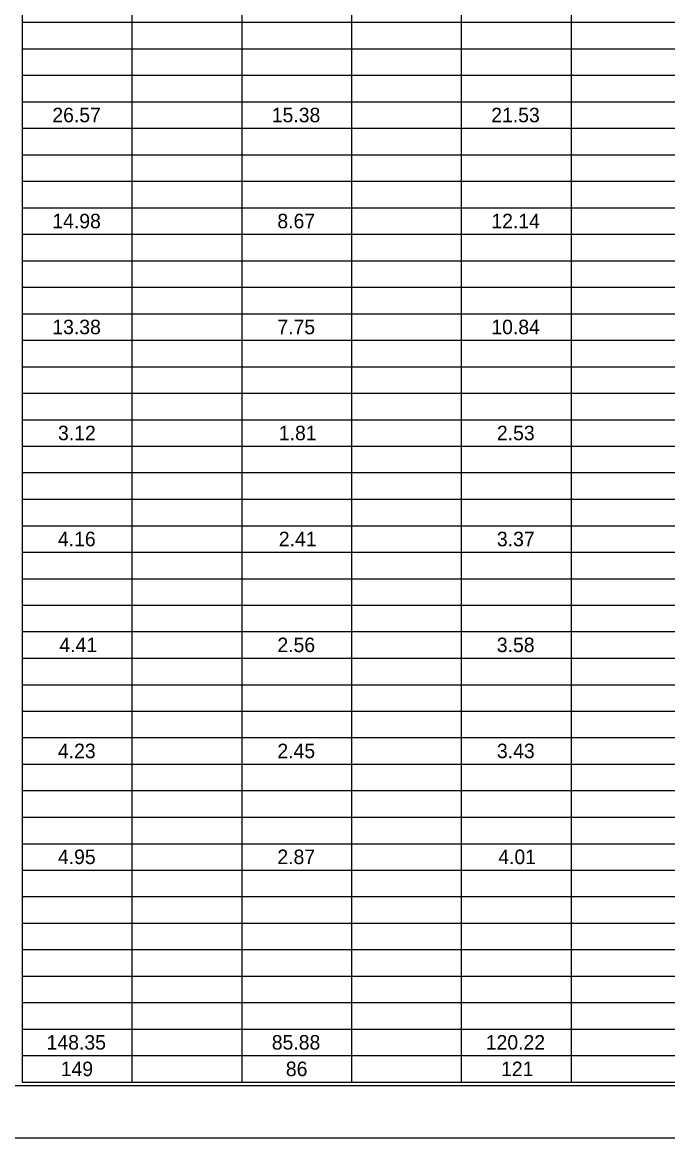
# Model space of a CAD drawing. Extents: x 0 to 34, y 0 to 22.
# Drawn here: x 21.4 to 27.63, y 0 to 10.76 of the extents above; entities that cross this region are included whole.
import ezdxf

# ---------------------------------------------------------------- set-up
doc = ezdxf.new("R2010")
doc.units = 0
for name, color, linetype in [('Default', 7, 'Continuous'), ('SH_Border', 7, 'Continuous'), ('SH_Cut_Line', 7, 'Continuous')]:
    doc.layers.add(name, color=color, linetype=linetype)

msp = doc.modelspace()

# ---------------------------------------------------------------- linework, layer by layer
at = {"layer": 'Default'}
for p, q in [((21.404, 11.274), (21.404, 10.763)), ((22.463, 11.274), (22.463, 10.763)), ((23.523, 11.274), (23.523, 10.763)), ((24.582, 11.274), (24.582, 10.763)), ((25.641, 11.274), (25.641, 10.763)), ((26.7, 11.274), (26.7, 10.763)), ((21.404, 10.763), (22.463, 10.763)), ((21.404, 10.763), (21.404, 10.507)), ((22.463, 10.763), (25.641, 10.763)), ((22.463, 10.763), (22.463, 10.507)), ((23.523, 10.763), (23.523, 10.507)), ((24.582, 10.763), (24.582, 10.507)), ((25.641, 10.763), (27.759, 10.763)), ((25.641, 10.763), (25.641, 10.507)), ((26.7, 10.763), (26.7, 10.507)), ((21.404, 10.507), (22.463, 10.507)), ((21.404, 10.507), (21.404, 10.251)), ((22.463, 10.507), (25.641, 10.507)), ((22.463, 10.507), (22.463, 10.251)), ((23.523, 10.507), (23.523, 10.251)), ((24.582, 10.507), (24.582, 10.251)), ((25.641, 10.507), (27.759, 10.507)), ((25.641, 10.507), (25.641, 10.251)), ((26.7, 10.507), (26.7, 10.251)), ((21.404, 10.251), (22.463, 10.251)), ((21.404, 10.251), (21.404, 9.996)), ((22.463, 10.251), (25.641, 10.251)), ((22.463, 10.251), (22.463, 9.996)), ((23.523, 10.251), (23.523, 9.996)), ((24.582, 10.251), (24.582, 9.996)), ((25.641, 10.251), (27.759, 10.251)), ((25.641, 10.251), (25.641, 9.996)), ((26.7, 10.251), (26.7, 9.996)), ((21.404, 9.996), (22.463, 9.996)), ((21.404, 9.996), (21.404, 9.74)), ((22.463, 9.996), (25.641, 9.996)), ((22.463, 9.996), (22.463, 9.74)), ((23.523, 9.996), (23.523, 9.74)), ((24.582, 9.996), (24.582, 9.74)), ((25.641, 9.996), (27.759, 9.996)), ((25.641, 9.996), (25.641, 9.74)), ((26.7, 9.996), (26.7, 9.74)), ((21.404, 9.74), (22.463, 9.74)), ((21.404, 9.74), (21.404, 9.484)), ((22.463, 9.74), (25.641, 9.74)), ((22.463, 9.74), (22.463, 9.484)), ((23.523, 9.74), (23.523, 9.484)), ((24.582, 9.74), (24.582, 9.484)), ((25.641, 9.74), (27.759, 9.74)), ((25.641, 9.74), (25.641, 9.484)), ((26.7, 9.74), (26.7, 9.484)), ((21.404, 9.484), (22.463, 9.484)), ((21.404, 9.484), (21.404, 9.229)), ((22.463, 9.484), (25.641, 9.484)), ((22.463, 9.484), (22.463, 9.229)), ((23.523, 9.484), (23.523, 9.229)), ((24.582, 9.484), (24.582, 9.229)), ((25.641, 9.484), (27.759, 9.484)), ((25.641, 9.484), (25.641, 9.229)), ((26.7, 9.484), (26.7, 9.229)), ((21.404, 9.229), (22.463, 9.229)), ((21.404, 9.229), (21.404, 8.973)), ((22.463, 9.229), (25.641, 9.229)), ((22.463, 9.229), (22.463, 8.973)), ((23.523, 9.229), (23.523, 8.973)), ((24.582, 9.229), (24.582, 8.973)), ((25.641, 9.229), (27.759, 9.229)), ((25.641, 9.229), (25.641, 8.973)), ((26.7, 9.229), (26.7, 8.973)), ((21.404, 8.973), (22.463, 8.973)), ((21.404, 8.973), (21.404, 8.717)), ((22.463, 8.973), (25.641, 8.973)), ((22.463, 8.973), (22.463, 8.717)), ((23.523, 8.973), (23.523, 8.717)), ((24.582, 8.973), (24.582, 8.717)), ((25.641, 8.973), (27.759, 8.973)), ((25.641, 8.973), (25.641, 8.717)), ((26.7, 8.973), (26.7, 8.717)), ((21.404, 8.717), (22.463, 8.717)), ((21.404, 8.717), (21.404, 8.462)), ((22.463, 8.717), (25.641, 8.717)), ((22.463, 8.717), (22.463, 8.462)), ((23.523, 8.717), (23.523, 8.462)), ((24.582, 8.717), (24.582, 8.462)), ((25.641, 8.717), (27.759, 8.717)), ((25.641, 8.717), (25.641, 8.462)), ((26.7, 8.717), (26.7, 8.462)), ((21.404, 8.462), (22.463, 8.462)), ((21.404, 8.462), (21.404, 8.206)), ((22.463, 8.462), (25.641, 8.462)), ((22.463, 8.462), (22.463, 8.206)), ((23.523, 8.462), (23.523, 8.206)), ((24.582, 8.462), (24.582, 8.206)), ((25.641, 8.462), (27.759, 8.462)), ((25.641, 8.462), (25.641, 8.206)), ((26.7, 8.462), (26.7, 8.206)), ((21.404, 8.206), (22.463, 8.206)), ((21.404, 8.206), (21.404, 7.95)), ((22.463, 8.206), (25.641, 8.206)), ((22.463, 8.206), (22.463, 7.95)), ((23.523, 8.206), (23.523, 7.95)), ((24.582, 8.206), (24.582, 7.95)), ((25.641, 8.206), (27.759, 8.206)), ((25.641, 8.206), (25.641, 7.95)), ((26.7, 8.206), (26.7, 7.95)), ((21.404, 7.95), (22.463, 7.95)), ((21.404, 7.95), (21.404, 7.695)), ((22.463, 7.95), (25.641, 7.95)), ((22.463, 7.95), (22.463, 7.695)), ((23.523, 7.95), (23.523, 7.695)), ((24.582, 7.95), (24.582, 7.695)), ((25.641, 7.95), (27.759, 7.95)), ((25.641, 7.95), (25.641, 7.695)), ((26.7, 7.95), (26.7, 7.695)), ((21.404, 7.695), (22.463, 7.695)), ((21.404, 7.695), (21.404, 7.439)), ((22.463, 7.695), (25.641, 7.695)), ((22.463, 7.695), (22.463, 7.439)), ((23.523, 7.695), (23.523, 7.439)), ((24.582, 7.695), (24.582, 7.439)), ((25.641, 7.695), (27.759, 7.695)), ((25.641, 7.695), (25.641, 7.439)), ((26.7, 7.695), (26.7, 7.439)), ((21.404, 7.439), (22.463, 7.439)), ((21.404, 7.439), (21.404, 7.183)), ((22.463, 7.439), (25.641, 7.439)), ((22.463, 7.439), (22.463, 7.183)), ((23.523, 7.439), (23.523, 7.183)), ((24.582, 7.439), (24.582, 7.183)), ((25.641, 7.439), (27.759, 7.439)), ((25.641, 7.439), (25.641, 7.183)), ((26.7, 7.439), (26.7, 7.183)), ((21.404, 7.183), (22.463, 7.183)), ((21.404, 7.183), (21.404, 6.928)), ((22.463, 7.183), (25.641, 7.183)), ((22.463, 7.183), (22.463, 6.928)), ((23.523, 7.183), (23.523, 6.928)), ((24.582, 7.183), (24.582, 6.928)), ((25.641, 7.183), (27.759, 7.183)), ((25.641, 7.183), (25.641, 6.928)), ((26.7, 7.183), (26.7, 6.928)), ((21.404, 6.928), (22.463, 6.928)), ((21.404, 6.928), (21.404, 6.417)), ((22.463, 6.928), (25.641, 6.928)), ((22.463, 6.928), (22.463, 6.417)), ((23.523, 6.928), (23.523, 6.417)), ((24.582, 6.928), (24.582, 6.417)), ((25.641, 6.928), (27.759, 6.928)), ((25.641, 6.928), (25.641, 6.417)), ((26.7, 6.928), (26.7, 6.417)), ((21.404, 6.672), (22.463, 6.672)), ((22.463, 6.672), (25.641, 6.672)), ((25.641, 6.672), (27.759, 6.672)), ((21.404, 6.417), (22.463, 6.417)), ((21.404, 6.417), (21.404, 6.161)), ((22.463, 6.417), (25.641, 6.417)), ((22.463, 6.417), (22.463, 6.161)), ((23.523, 6.417), (23.523, 6.161)), ((24.582, 6.417), (24.582, 6.161)), ((25.641, 6.417), (27.759, 6.417)), ((25.641, 6.417), (25.641, 6.161)), ((26.7, 6.417), (26.7, 6.161)), ((21.404, 6.161), (22.463, 6.161)), ((21.404, 6.161), (21.404, 5.905)), ((22.463, 6.161), (25.641, 6.161)), ((22.463, 6.161), (22.463, 5.905)), ((23.523, 6.161), (23.523, 5.905)), ((24.582, 6.161), (24.582, 5.905)), ((25.641, 6.161), (27.759, 6.161)), ((25.641, 6.161), (25.641, 5.905)), ((26.7, 6.161), (26.7, 5.905)), ((21.404, 5.905), (22.463, 5.905)), ((21.404, 5.905), (21.404, 5.65)), ((22.463, 5.905), (25.641, 5.905)), ((22.463, 5.905), (22.463, 5.65)), ((23.523, 5.905), (23.523, 5.65)), ((24.582, 5.905), (24.582, 5.65)), ((25.641, 5.905), (27.759, 5.905)), ((25.641, 5.905), (25.641, 5.65)), ((26.7, 5.905), (26.7, 5.65)), ((21.404, 5.65), (22.463, 5.65)), ((21.404, 5.65), (21.404, 5.138)), ((22.463, 5.65), (25.641, 5.65)), ((22.463, 5.65), (22.463, 5.138)), ((23.523, 5.65), (23.523, 5.138)), ((24.582, 5.65), (24.582, 5.138)), ((25.641, 5.65), (27.759, 5.65)), ((25.641, 5.65), (25.641, 5.138)), ((26.7, 5.65), (26.7, 5.138)), ((21.404, 5.394), (22.463, 5.394)), ((22.463, 5.394), (25.641, 5.394)), ((25.641, 5.394), (27.759, 5.394)), ((21.404, 5.138), (22.463, 5.138)), ((21.404, 5.138), (21.404, 4.883)), ((22.463, 5.138), (25.641, 5.138)), ((22.463, 5.138), (22.463, 4.883)), ((23.523, 5.138), (23.523, 4.883)), ((24.582, 5.138), (24.582, 4.883)), ((25.641, 5.138), (27.759, 5.138)), ((25.641, 5.138), (25.641, 4.883)), ((26.7, 5.138), (26.7, 4.883)), ((21.404, 4.883), (22.463, 4.883)), ((21.404, 4.883), (21.404, 4.627)), ((22.463, 4.883), (25.641, 4.883)), ((22.463, 4.883), (22.463, 4.627)), ((23.523, 4.883), (23.523, 4.627)), ((24.582, 4.883), (24.582, 4.627)), ((25.641, 4.883), (27.759, 4.883)), ((25.641, 4.883), (25.641, 4.627)), ((26.7, 4.883), (26.7, 4.627)), ((21.404, 4.627), (22.463, 4.627)), ((21.404, 4.627), (21.404, 4.371)), ((22.463, 4.627), (25.641, 4.627)), ((22.463, 4.627), (22.463, 4.371)), ((23.523, 4.627), (23.523, 4.371)), ((24.582, 4.627), (24.582, 4.371)), ((25.641, 4.627), (27.759, 4.627)), ((25.641, 4.627), (25.641, 4.371)), ((26.7, 4.627), (26.7, 4.371)), ((21.404, 4.371), (22.463, 4.371)), ((21.404, 4.371), (21.404, 3.86)), ((22.463, 4.371), (25.641, 4.371)), ((22.463, 4.371), (22.463, 3.86)), ((23.523, 4.371), (23.523, 3.86)), ((24.582, 4.371), (24.582, 3.86)), ((25.641, 4.371), (27.759, 4.371)), ((25.641, 4.371), (25.641, 3.86)), ((26.7, 4.371), (26.7, 3.86)), ((21.404, 4.116), (22.463, 4.116)), ((22.463, 4.116), (25.641, 4.116)), ((25.641, 4.116), (27.759, 4.116)), ((21.404, 3.86), (22.463, 3.86)), ((21.404, 3.86), (21.404, 3.604)), ((22.463, 3.86), (25.641, 3.86)), ((22.463, 3.86), (22.463, 3.604)), ((23.523, 3.86), (23.523, 3.604)), ((24.582, 3.86), (24.582, 3.604)), ((25.641, 3.86), (27.759, 3.86)), ((25.641, 3.86), (25.641, 3.604)), ((26.7, 3.86), (26.7, 3.604)), ((21.404, 3.604), (22.463, 3.604)), ((21.404, 3.604), (21.404, 3.349)), ((22.463, 3.604), (25.641, 3.604)), ((22.463, 3.604), (22.463, 3.349)), ((23.523, 3.604), (23.523, 3.349)), ((24.582, 3.604), (24.582, 3.349)), ((25.641, 3.604), (27.759, 3.604)), ((25.641, 3.604), (25.641, 3.349)), ((26.7, 3.604), (26.7, 3.349)), ((21.404, 3.349), (22.463, 3.349)), ((21.404, 3.349), (21.404, 3.093)), ((22.463, 3.349), (25.641, 3.349)), ((22.463, 3.349), (22.463, 3.093)), ((23.523, 3.349), (23.523, 3.093)), ((24.582, 3.349), (24.582, 3.093)), ((25.641, 3.349), (27.759, 3.349)), ((25.641, 3.349), (25.641, 3.093)), ((26.7, 3.349), (26.7, 3.093)), ((21.404, 3.093), (22.463, 3.093)), ((21.404, 3.093), (21.404, 2.582)), ((22.463, 3.093), (25.641, 3.093)), ((22.463, 3.093), (22.463, 2.582)), ((23.523, 3.093), (23.523, 2.582)), ((24.582, 3.093), (24.582, 2.582)), ((25.641, 3.093), (27.759, 3.093)), ((25.641, 3.093), (25.641, 2.582)), ((26.7, 3.093), (26.7, 2.582)), ((21.404, 2.837), (22.463, 2.837)), ((22.463, 2.837), (25.641, 2.837)), ((25.641, 2.837), (27.759, 2.837)), ((21.404, 2.582), (22.463, 2.582)), ((21.404, 2.582), (21.404, 2.326)), ((22.463, 2.582), (25.641, 2.582)), ((22.463, 2.582), (22.463, 2.326)), ((23.523, 2.582), (23.523, 2.326)), ((24.582, 2.582), (24.582, 2.326)), ((25.641, 2.582), (27.759, 2.582)), ((25.641, 2.582), (25.641, 2.326)), ((26.7, 2.582), (26.7, 2.326)), ((21.404, 2.326), (22.463, 2.326)), ((21.404, 2.326), (21.404, 2.07)), ((22.463, 2.326), (25.641, 2.326)), ((22.463, 2.326), (22.463, 2.07)), ((23.523, 2.326), (23.523, 2.07)), ((24.582, 2.326), (24.582, 2.07)), ((25.641, 2.326), (27.759, 2.326)), ((25.641, 2.326), (25.641, 2.07)), ((26.7, 2.326), (26.7, 2.07)), ((21.404, 2.07), (22.463, 2.07)), ((21.404, 2.07), (21.404, 1.815)), ((22.463, 2.07), (25.641, 2.07)), ((22.463, 2.07), (22.463, 1.815)), ((23.523, 2.07), (23.523, 1.815)), ((24.582, 2.07), (24.582, 1.815)), ((25.641, 2.07), (27.759, 2.07)), ((25.641, 2.07), (25.641, 1.815)), ((26.7, 2.07), (26.7, 1.815)), ((21.404, 1.815), (22.463, 1.815)), ((21.404, 1.815), (21.404, 1.303)), ((22.463, 1.815), (25.641, 1.815)), ((22.463, 1.815), (22.463, 1.303)), ((23.523, 1.815), (23.523, 1.303)), ((24.582, 1.815), (24.582, 1.303)), ((25.641, 1.815), (27.759, 1.815)), ((25.641, 1.815), (25.641, 1.303)), ((26.7, 1.815), (26.7, 1.303)), ((21.404, 1.559), (22.463, 1.559)), ((22.463, 1.559), (25.641, 1.559)), ((25.641, 1.559), (27.759, 1.559)), ((21.404, 1.303), (22.463, 1.303)), ((21.404, 1.303), (21.404, 1.048)), ((22.463, 1.303), (25.641, 1.303)), ((22.463, 1.303), (22.463, 1.048)), ((23.523, 1.303), (23.523, 1.048)), ((24.582, 1.303), (24.582, 1.048)), ((25.641, 1.303), (27.759, 1.303)), ((25.641, 1.303), (25.641, 1.048)), ((26.7, 1.303), (26.7, 1.048)), ((21.404, 1.048), (22.463, 1.048)), ((21.404, 1.048), (21.404, 0.792)), ((22.463, 1.048), (25.641, 1.048)), ((22.463, 1.048), (22.463, 0.792)), ((23.523, 1.048), (23.523, 0.792)), ((24.582, 1.048), (24.582, 0.792)), ((25.641, 1.048), (27.759, 1.048)), ((25.641, 1.048), (25.641, 0.792)), ((26.7, 1.048), (26.7, 0.792)), ((21.404, 0.792), (22.463, 0.792)), ((21.404, 0.792), (21.404, 0.537)), ((22.463, 0.792), (25.641, 0.792)), ((22.463, 0.792), (22.463, 0.537)), ((23.523, 0.792), (23.523, 0.537)), ((24.582, 0.792), (24.582, 0.537)), ((25.641, 0.792), (27.759, 0.792)), ((25.641, 0.792), (25.641, 0.537)), ((26.7, 0.792), (26.7, 0.537)), ((21.404, 0.537), (22.463, 0.537)), ((22.463, 0.537), (25.641, 0.537)), ((25.641, 0.537), (27.759, 0.537))]:
    msp.add_line(p, q, dxfattribs=at)
at = {"layer": 'SH_Border'}
msp.add_lwpolyline([(1.5, 21.5), (33.5, 21.5), (33.5, 0.5), (1.5, 0.5)], close=True, dxfattribs=at)
at = {"layer": 'SH_Cut_Line'}
msp.add_lwpolyline([(0, 0), (34, 0), (34, 22), (0, 22)], close=True, dxfattribs=at)

# ---------------------------------------------------------------- texts
at = {"layer": 'Default'}
for s, p in [('26.57', (21.694, 9.798)), ('15.38', (23.812, 9.798)), ('21.53', (25.93, 9.798)), ('14.98', (21.694, 8.775)), ('8.67', (23.866, 8.775)), ('12.14', (25.931, 8.775)), ('13.38', (21.694, 7.753)), ('7.75', (23.866, 7.753)), ('10.84', (25.931, 7.753)), ('3.12', (21.749, 6.73)), ('1.81', (23.88, 6.73)), ('2.53', (25.985, 6.73)), ('4.16', (21.748, 5.707)), ('2.41', (23.88, 5.707)), ('3.37', (25.985, 5.707)), ('4.41', (21.762, 4.685)), ('2.56', (23.866, 4.685)), ('3.58', (25.984, 4.685)), ('4.23', (21.748, 3.662)), ('2.45', (23.866, 3.662)), ('3.43', (25.985, 3.662)), ('4.95', (21.748, 2.64)), ('2.87', (23.866, 2.64)), ('4.01', (25.998, 2.64)), ('148.35', (21.639, 0.85)), ('85.88', (23.812, 0.85)), ('120.22', (25.877, 0.85)), ('149', (21.775, 0.594)), ('86', (23.948, 0.594)), ('121', (26.025, 0.594))]:
    msp.add_text(s, height=0.14, dxfattribs=at).set_placement(p)

doc.saveas('drawing.dxf')
